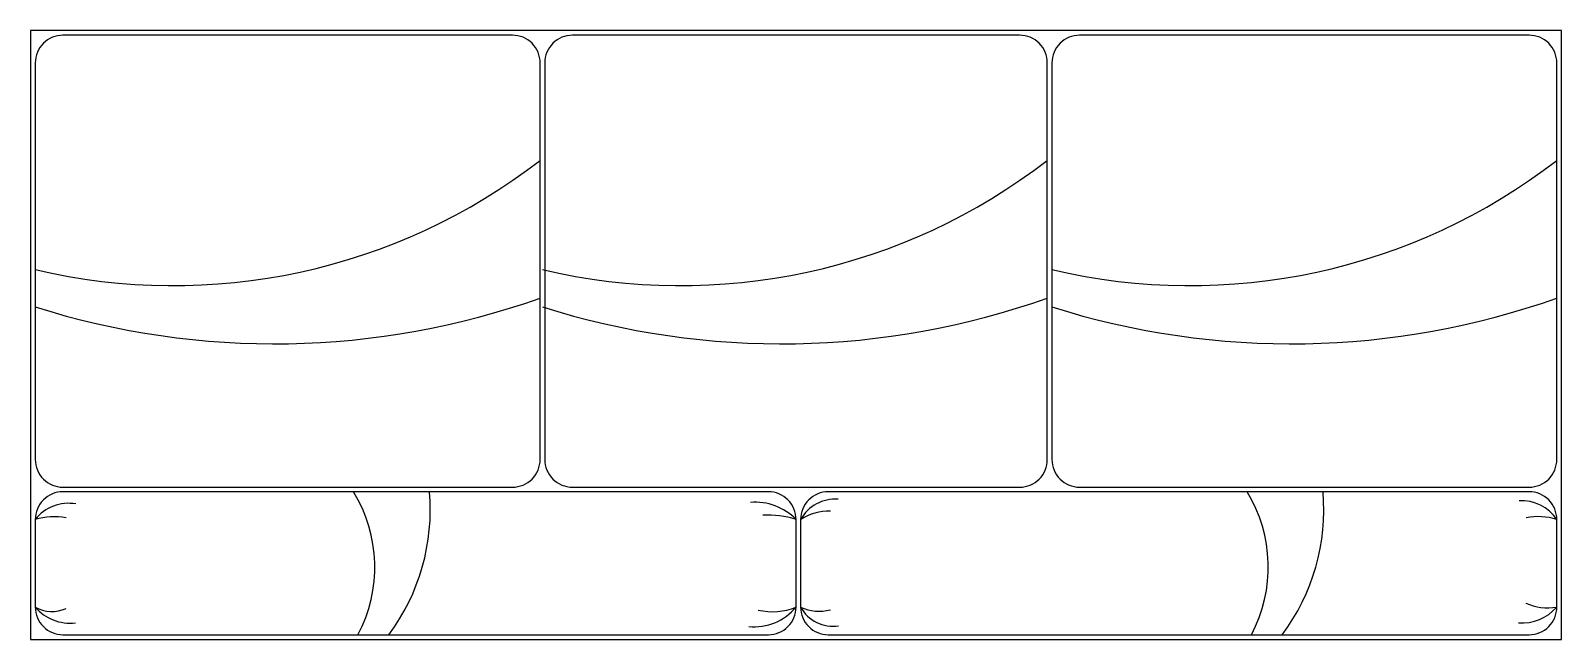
# Model space of a CAD drawing. Header units: millimetres. Extents: x 65.82 to 67.48, y 142.57 to 143.23.
import ezdxf

# ---------------------------------------------------------------- set-up
doc = ezdxf.new("R2010")
doc.units = ezdxf.units.MM
doc.layers.add('015', color=6, linetype='Continuous')
doc.layers.add('021', color=1, linetype='Continuous')

msp = doc.modelspace()

# ---------------------------------------------------------------- linework, layer by layer
at = {"layer": '015'}
for centre, radius, start, end in [((65.9742, 143.6068), 0.6505, 256.6942, 307.6969), ((66.5242, 143.6068), 0.6505, 256.6942, 307.6969), ((67.0767, 143.6068), 0.6505, 256.6942, 307.6969), ((66.0839, 143.7544), 0.8612, 252.4648, 289.5413), ((66.6339, 143.7544), 0.8612, 252.4648, 289.5413), ((67.1864, 143.7544), 0.8612, 252.4648, 289.5413), ((66.0362, 142.6512), 0.1565, 332.0247, 31.436), ((66.0258, 142.7135), 0.2271, 323.2991, 4.8696), ((67.0051, 142.6512), 0.1565, 332.0247, 31.436), ((66.9947, 142.7135), 0.2271, 323.2991, 4.8696), ((65.8603, 142.6749), 0.0454, 79.6207, 142.151), ((66.6051, 142.6595), 0.062, 44.3139, 94.629), ((66.6923, 142.6815), 0.0434, 86.2679, 150.6794), ((66.6848, 142.6559), 0.0558, 88.0042, 122.8702), ((67.436, 142.6769), 0.0463, 33.9055, 92.9989), ((65.8451, 142.629), 0.0766, 80.3614, 105.6065), ((66.6191, 142.6067), 0.1008, 72.4547, 93.1758), ((67.4542, 142.6401), 0.0658, 72.1136, 101.2934), ((67.4649, 142.6666), 0.0596, 246.1141, 279.2523), ((65.8621, 142.6397), 0.0493, 220.2767, 276.8207), ((65.8426, 142.6391), 0.0362, 239.9317, 295.0488), ((66.6046, 142.6443), 0.0578, 263.8584, 320.8657), ((66.6241, 142.6703), 0.0675, 256.6419, 292.1196), ((66.6896, 142.6273), 0.0402, 209.045, 278.6208), ((66.6743, 142.6479), 0.0447, 243.6829, 286.1096), ((67.4368, 142.64), 0.0495, 265.549, 319.4402)]:
    msp.add_arc(centre, radius, start, end, dxfattribs=at)
at = {"layer": '021'}
for points in [[(65.8195, 143.2328), (65.8195, 142.5728), (67.4795, 142.5728), (67.4795, 143.2328)], [(67.4795, 143.2328), (65.8195, 143.2328)]]:
    msp.add_lwpolyline(points, dxfattribs=at)
for points in [[(65.8245, 143.1978), (65.8245, 142.7678, 0.414214), (65.8545, 142.7378), (66.342, 142.7378, 0.414214), (66.372, 142.7678), (66.372, 143.1978, 0.414214), (66.342, 143.2278), (65.8545, 143.2278, 0.414214)], [(66.377, 143.1978), (66.377, 142.7678, 0.414214), (66.407, 142.7378), (66.6195, 142.7378), (66.6845, 142.7378), (66.892, 142.7378, 0.414214), (66.922, 142.7678), (66.922, 143.1978, 0.414214), (66.892, 143.2278), (66.407, 143.2278, 0.414214)], [(66.927, 142.7678, 0.414214), (66.957, 142.7378), (67.4445, 142.7378, 0.414214), (67.4745, 142.7678), (67.4745, 143.1978, 0.414214), (67.4445, 143.2278), (66.957, 143.2278, 0.414214), (66.927, 143.1978)], [(66.6495, 142.6078), (66.6495, 142.7028, 0.414214), (66.6195, 142.7328), (65.8545, 142.7328, 0.414214), (65.8245, 142.7028), (65.8245, 142.6078, 0.414214), (65.8545, 142.5778), (66.6195, 142.5778, 0.414214)], [(66.6845, 142.5778), (67.4445, 142.5778, 0.414214), (67.4745, 142.6078), (67.4745, 142.7028, 0.414214), (67.4445, 142.7328), (66.6845, 142.7328, 0.414214), (66.6545, 142.7028), (66.6545, 142.6078, 0.414214)]]:
    msp.add_lwpolyline(points, format="xyb", close=True, dxfattribs=at)

doc.saveas('drawing.dxf')
